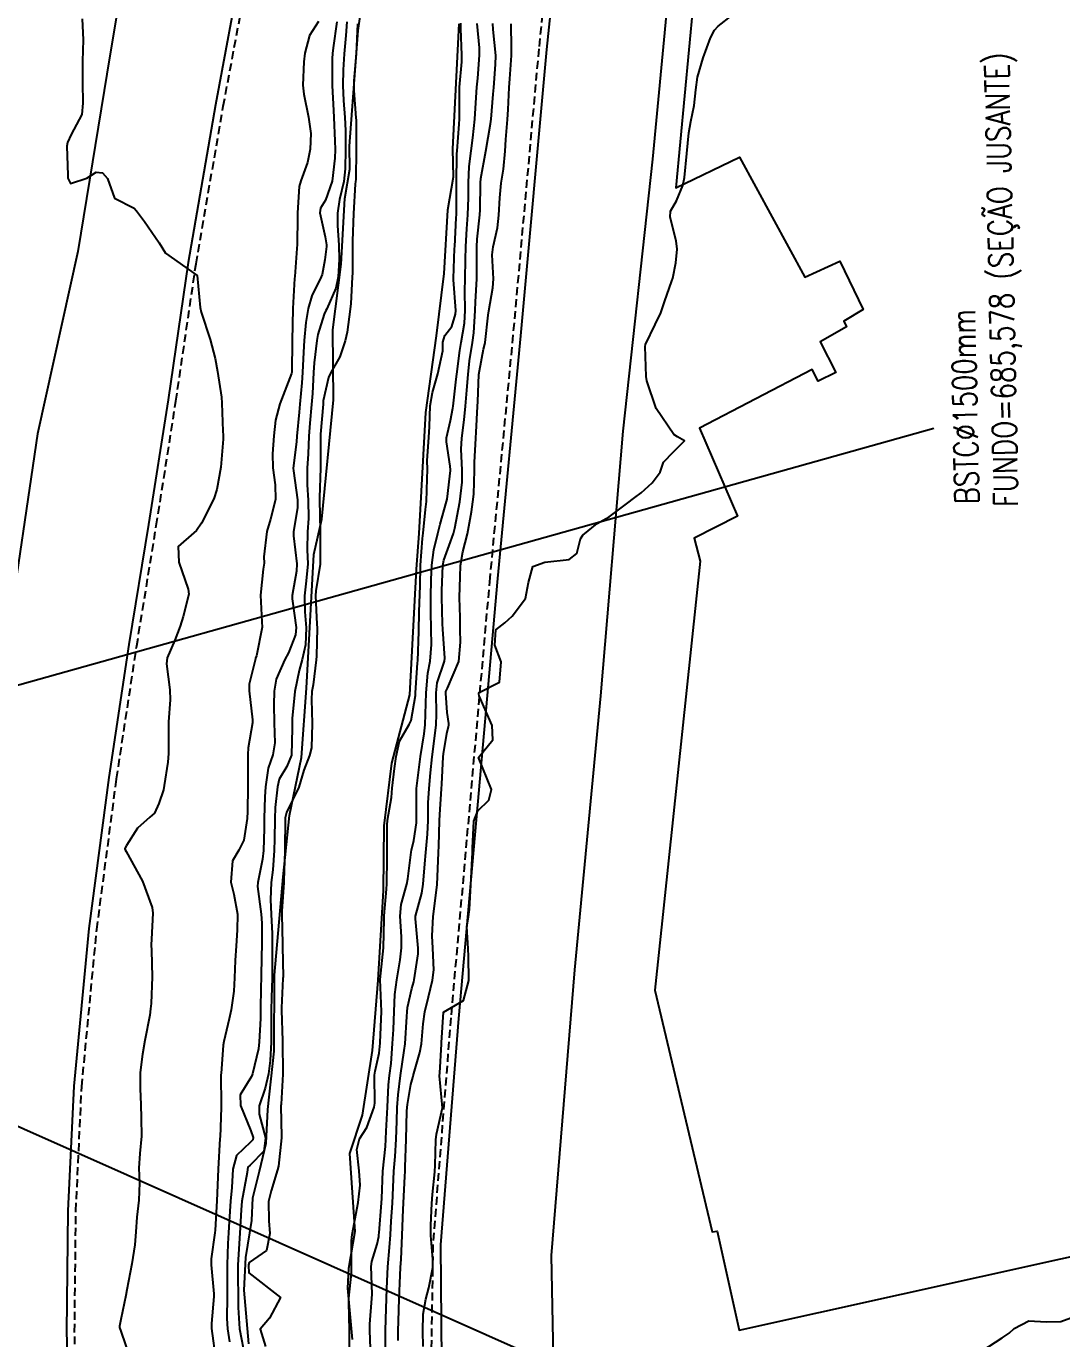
# Model space of a CAD drawing. Header units: metres. Extents: x 292545 to 299085, y 7450245 to 7463078.
# Drawn here: x 297036.6 to 297101.5, y 7452836.4 to 7452918.6 of the extents above; entities that cross this region are included whole.
import ezdxf

# ---------------------------------------------------------------- set-up
doc = ezdxf.new("R2010")
doc.units = ezdxf.units.M
doc.linetypes.add('CONTINUO', pattern=[0])
doc.linetypes.add('DASHED', pattern=[0.75, 0.5, -0.25])
for name, color, linetype in [('Canteiro', 45, 'DASHED'), ('Curvas de Nivel 1m', 11, 'Continuous'), ('Curvas de Nivel 5m', 15, 'Continuous'), ('Edificações', 30, 'Continuous'), ('Hidrografia', 140, 'Continuous'), ('TEXTO', 45, 'Continuous'), ('Vias Primárias', 230, 'Continuous')]:
    doc.layers.add(name, color=color, linetype=linetype)
doc.styles.add('ROMANS', font='romans', dxfattribs={"height": 0.2})

msp = doc.modelspace()

# ---------------------------------------------------------------- linework, layer by layer
at = {"layer": 'Canteiro'}
msp.add_lwpolyline([(297154.189, 7453135.91), (297151.657, 7453126.676), (297149.269, 7453120.501), (297145.55, 7453113.29), (297137.867, 7453099.273), (297130.281, 7453085.519), (297122.694, 7453071.83), (297113.92, 7453056.723), (297105.532, 7453040.605), (297099.306, 7453026.17), (297096.962, 7453017.746), (297090.802, 7453002.857), (297084.333, 7452987.042), (297078.98, 7452972.237), (297074.025, 7452954.824), (297071.642, 7452943.735), (297070.252, 7452932.022), (297068.701, 7452917.201), (297067.083, 7452899.252), (297065.632, 7452884.044), (297064.378, 7452869.854), (297063.19, 7452856.458), (297062.067, 7452842.252), (297061.885, 7452830.5, 0.028886)], format="xyb", dxfattribs=at)
msp.add_lwpolyline([(297039.844, 7452829.255), (297039.612, 7452836.794), (297039.695, 7452844.361), (297040.059, 7452852.154), (297041.002, 7452862.007), (297042.245, 7452871.454), (297043.505, 7452879.779), (297044.733, 7452887.313), (297045.962, 7452895.117), (297047.222, 7452903.726), (297048.93, 7452913.607), (297050.59, 7452922.484)], dxfattribs=at)
at = {"layer": 'Curvas de Nivel 1m', "flags": 128}
for points, elevation in [([(297061.449, 7452835.865), (297061.435, 7452836.831), (297061.449, 7452837.891), (297061.618, 7452838.829), (297061.82, 7452839.538), (297062.054, 7452840.825), (297062.055, 7452841.32), (297061.942, 7452842.826), (297061.934, 7452843.472), (297061.991, 7452844.826), (297062.034, 7452845.39), (297062.179, 7452846.824), (297062.207, 7452847.236), (297062.26, 7452848.824), (297062.299, 7452849.17), (297062.663, 7452850.82), (297062.489, 7452852.822), (297062.492, 7452853.016), (297062.603, 7452854.821), (297062.61, 7452854.925), (297062.733, 7452856.82), (297063.986, 7452857.56), (297064.319, 7452858.797), (297064.306, 7452860.325), (297064.27, 7452860.798), (297064.196, 7452862.198), (297064.289, 7452862.798), (297064.359, 7452863.248), (297064.438, 7452864.796), (297064.527, 7452866.472), (297064.547, 7452866.795), (297064.552, 7452867.1), (297064.637, 7452868.794), (297064.889, 7452869.444), (297065.572, 7452870.107), (297065.732, 7452870.782), (297064.923, 7452872.79), (297065.831, 7452873.89), (297065.772, 7452874.782), (297064.972, 7452876.648), (297064.954, 7452876.772), (297064.952, 7452876.79), (297064.974, 7452876.854), (297066.242, 7452877.515), (297066.341, 7452878.777), (297065.955, 7452879.834), (297066.015, 7452880.78), (297066.569, 7452881.234), (297067.032, 7452881.634), (297067.866, 7452882.758), (297068.058, 7452883.755), (297068.336, 7452884.751), (297069.076, 7452885.023), (297070.601, 7452885.201), (297071.081, 7452885.57), (297071.323, 7452886.485), (297071.467, 7452886.716), (297072.366, 7452887.442), (297073.105, 7452887.864), (297074.193, 7452888.684), (297074.713, 7452889.082), (297075.123, 7452889.375), (297075.805, 7452889.991), (297076.302, 7452890.658), (297076.513, 7452891.293), (297077.156, 7452891.947), (297077.84, 7452892.64), (297077.403, 7452892.884), (297077.167, 7452893.033), (297076.056, 7452894.661), (297075.479, 7452896.397), (297075.443, 7452896.668), (297075.365, 7452898.535), (297075.392, 7452898.668), (297075.987, 7452899.928), (297076.342, 7452900.659), (297076.576, 7452901.351), (297077.046, 7452902.652), (297077.106, 7452902.83), (297077.294, 7452903.785), (297077.369, 7452904.649), (297077.311, 7452905.168), (297076.937, 7452906.654), (297076.965, 7452907.025), (297077.343, 7452907.671), (297077.734, 7452908.644), (297077.844, 7452909.129), (297077.979, 7452910.641), (297078.099, 7452911.933), (297078.224, 7452912.638), (297078.434, 7452913.655), (297078.544, 7452914.633), (297078.65, 7452915.417), (297079.006, 7452916.627), (297079.466, 7452917.892), (297079.718, 7452918.37), (297079.952, 7452918.615), (297080.793, 7452919.294)], 686), ([(297040.094, 7452919.091), (297040.142, 7452917.772), (297040.126, 7452917.09), (297040.103, 7452916.43), (297040.117, 7452915.09), (297040.119, 7452913.798), (297040.064, 7452913.09), (297039.39, 7452911.826), (297039.165, 7452911.322), (297039.129, 7452911.103), (297039.179, 7452909.279), (297039.196, 7452909.102), (297039.35, 7452908.765), (297040.382, 7452909.085), (297040.967, 7452909.467), (297041.358, 7452909.426), (297041.676, 7452909.067), (297042.12, 7452907.848), (297043.335, 7452907.223), (297043.488, 7452907.048), (297043.998, 7452906.372), (297044.92, 7452905.034), (297045.303, 7452904.401), (297047.283, 7452903), (297047.486, 7452900.998), (297047.553, 7452900.702), (297048.105, 7452898.991), (297048.411, 7452897.798), (297048.573, 7452896.986), (297048.819, 7452895.361), (297048.842, 7452894.984), (297048.908, 7452893.242), (297048.92, 7452892.982), (297048.919, 7452892.742), (297048.773, 7452890.986), (297048.527, 7452889.584), (297048.338, 7452888.992), (297047.558, 7452887.463), (297047.257, 7452887.008), (297047.092, 7452886.871), (297046.095, 7452886.008), (297046.134, 7452885.019), (297046.724, 7452883.337), (297046.761, 7452883.013), (297046.415, 7452881.63), (297046.233, 7452881.018), (297045.896, 7452880.14), (297045.405, 7452879.026), (297045.362, 7452878.662), (297045.574, 7452877.024), (297045.597, 7452876.393), (297045.5, 7452875.025), (297045.489, 7452874.481), (297045.504, 7452873.024), (297045.452, 7452872.49), (297045.235, 7452871.027), (297045.176, 7452870.751), (297044.892, 7452869.897), (297044.615, 7452869.303), (297044.332, 7452869.036), (297043.56, 7452868.356), (297042.856, 7452867.276), (297042.776, 7452867.129), (297042.758, 7452867.051), (297042.788, 7452866.987), (297042.851, 7452866.899), (297043.86, 7452865.04), (297044.466, 7452863.384), (297044.513, 7452863.033), (297044.429, 7452861.393), (297044.419, 7452861.035), (297044.425, 7452860.681), (297044.466, 7452859.034), (297044.401, 7452857.372), (297044.376, 7452857.035), (297044.321, 7452856.629), (297044.02, 7452855.04), (297043.859, 7452854.197), (297043.719, 7452853.045), (297043.712, 7452852.01), (297043.754, 7452851.044), (297043.792, 7452850.18), (297043.798, 7452849.043), (297043.7, 7452847.971), (297043.633, 7452847.045), (297043.682, 7452846.122), (297043.637, 7452845.044), (297043.513, 7452843.977), (297043.446, 7452843.047), (297043.379, 7452842.23), (297043.203, 7452841.05), (297042.885, 7452839.413), (297042.815, 7452839.056), (297042.508, 7452837.548), (297042.42, 7452837.145), (297042.421, 7452837.061), (297042.499, 7452836.822), (297043.112, 7452835.05)], 686), ([(297056.038, 7452918.902), (297055.814, 7452917.263), (297055.778, 7452916.905), (297055.76, 7452916.594), (297055.745, 7452914.905), (297055.837, 7452913.333), (297055.867, 7452912.903), (297055.93, 7452911.443), (297055.936, 7452910.902), (297055.927, 7452910.349), (297055.758, 7452908.904), (297055.341, 7452907.712), (297055.032, 7452907.217), (297054.989, 7452906.913), (297055.311, 7452905.426), (297055.396, 7452904.909), (297055.397, 7452904.814), (297055.294, 7452903.98), (297055.132, 7452903.064), (297055.07, 7452902.912), (297054.472, 7452901.717), (297054.251, 7452900.92), (297054.114, 7452900.058), (297053.999, 7452898.922), (297053.954, 7452898.194), (297053.898, 7452896.923), (297053.861, 7452896.268), (297053.729, 7452894.925), (297053.679, 7452894.432), (297053.545, 7452892.926), (297053.51, 7452892.576), (297053.319, 7452890.928), (297053.324, 7452890.744), (297053.574, 7452888.925), (297053.578, 7452888.455), (297053.34, 7452886.928), (297053.34, 7452886.678), (297053.547, 7452884.925), (297053.526, 7452884.466), (297053.246, 7452882.928), (297053.246, 7452882.723), (297053.492, 7452880.925), (297053.462, 7452880.48), (297053.007, 7452879.346), (297052.778, 7452878.933), (297052.237, 7452877.688), (297052.118, 7452876.943), (297052.106, 7452876.084), (297052.117, 7452874.948), (297052.169, 7452873.713), (297052.034, 7452872.949), (297051.748, 7452872.118), (297051.571, 7452870.953), (297051.539, 7452870.311), (297051.499, 7452868.954), (297051.491, 7452868.337), (297051.451, 7452866.954), (297051.396, 7452866.406), (297051.089, 7452864.957), (297051.083, 7452864.704), (297051.313, 7452862.955), (297051.345, 7452862.407), (297051.338, 7452860.954), (297051.335, 7452860.397), (297051.307, 7452858.955), (297051.292, 7452858.417), (297051.266, 7452856.955), (297051.253, 7452856.43), (297051.189, 7452854.955), (297051.138, 7452854.527), (297050.766, 7452852.959), (297050.75, 7452852.902), (297050.69, 7452852.796), (297049.997, 7452851.643), (297050.003, 7452850.967), (297050.647, 7452849.383), (297050.797, 7452848.958), (297050.787, 7452848.812), (297050.639, 7452848.668), (297049.763, 7452847.831), (297049.532, 7452846.971), (297049.457, 7452845.833), (297049.375, 7452844.978), (297049.296, 7452843.695), (297049.263, 7452842.98), (297049.222, 7452842.321), (297049.176, 7452840.981), (297049.175, 7452839.626), (297049.179, 7452838.98), (297049.158, 7452837.629), (297049.202, 7452836.98), (297049.315, 7452836.154)], 684), ([(297056.683, 7452918.892), (297056.603, 7452918.032), (297056.512, 7452916.894), (297056.444, 7452915.888), (297056.423, 7452914.895), (297056.474, 7452913.955), (297056.552, 7452912.893), (297056.583, 7452912.081), (297056.595, 7452910.892), (297056.578, 7452909.679), (297056.475, 7452908.893), (297056.211, 7452907.766), (297056.078, 7452906.899), (297056.09, 7452906.133), (297056.179, 7452904.901), (297056.191, 7452904.004), (297056.121, 7452902.902), (297055.984, 7452902.194), (297055.413, 7452900.909), (297055.361, 7452900.81), (297055.258, 7452900.562), (297054.853, 7452899.3), (297054.784, 7452898.914), (297054.621, 7452897.514), (297054.58, 7452896.916), (297054.513, 7452895.603), (297054.459, 7452894.917), (297054.352, 7452893.742), (297054.297, 7452892.919), (297054.252, 7452891.819), (297054.188, 7452890.92), (297054.177, 7452889.87), (297054.246, 7452888.919), (297054.261, 7452887.758), (297054.2, 7452886.919), (297054.197, 7452885.804), (297054.226, 7452884.918), (297054.129, 7452883.848), (297054.018, 7452882.92), (297054.04, 7452881.913), (297054.13, 7452880.919), (297054.077, 7452879.85), (297053.866, 7452878.921), (297053.685, 7452878.231), (297053.419, 7452876.926), (297053.246, 7452875.226), (297053.243, 7452874.936), (297053.252, 7452874.632), (297053.205, 7452872.936), (297052.916, 7452872.225), (297052.437, 7452871.415), (297052.322, 7452870.946), (297052.19, 7452869.647), (297052.155, 7452868.947), (297052.139, 7452867.672), (297052.123, 7452866.947), (297052.039, 7452865.75), (297051.936, 7452864.949), (297051.881, 7452863.886), (297051.941, 7452862.949), (297051.988, 7452861.751), (297051.991, 7452860.948), (297051.999, 7452859.719), (297051.988, 7452858.948), (297051.943, 7452857.75), (297051.93, 7452856.948), (297051.933, 7452855.736), (297051.922, 7452854.948), (297051.862, 7452853.787), (297051.76, 7452852.949), (297051.565, 7452852.066), (297051.171, 7452850.955), (297051.184, 7452850.428), (297051.568, 7452848.951), (297051.467, 7452848.115), (297050.617, 7452847.24), (297050.478, 7452847.099), (297050.439, 7452846.962), (297050.42, 7452846.772), (297050.1, 7452844.967), (297050.049, 7452844.43), (297049.977, 7452842.969), (297049.879, 7452841.644), (297049.847, 7452840.97), (297049.849, 7452840.283), (297049.864, 7452838.97), (297049.858, 7452838.311), (297049.944, 7452836.968), (297050.307, 7452835.131)], 683), ([(297057.35, 7452918.76), (297057.252, 7452916.883), (297057.114, 7452915.199), (297057.103, 7452914.885), (297057.118, 7452914.583), (297057.244, 7452912.882), (297057.248, 7452912.729), (297057.253, 7452910.882), (297057.235, 7452909.001), (297057.219, 7452908.882), (297057.194, 7452908.725), (297057.1, 7452906.883), (297057.024, 7452905.176), (297057.02, 7452904.893), (297057.019, 7452903.159), (297057.014, 7452902.893), (297056.919, 7452901.241), (297056.887, 7452900.894), (297056.695, 7452899.442), (297056.572, 7452898.897), (297056.23, 7452897.892), (297055.679, 7452896.905), (297055.523, 7452896.594), (297055.195, 7452895.141), (297055.182, 7452894.922), (297055.027, 7452893.05), (297055.024, 7452892.911), (297055.03, 7452891.025), (297055.025, 7452890.911), (297054.951, 7452889.076), (297054.951, 7452888.912), (297055, 7452887.004), (297055.002, 7452886.911), (297054.996, 7452884.989), (297054.992, 7452884.911), (297054.74, 7452883.221), (297054.718, 7452882.913), (297054.799, 7452881.139), (297054.811, 7452880.912), (297054.778, 7452879.13), (297054.76, 7452878.912), (297054.556, 7452877.338), (297054.489, 7452876.915), (297054.462, 7452876.411), (297054.503, 7452874.917), (297054.451, 7452873.396), (297054.329, 7452872.919), (297053.979, 7452871.99), (297053.659, 7452870.929), (297052.887, 7452869.334), (297052.816, 7452869.008), (297052.812, 7452868.941), (297052.794, 7452867), (297052.792, 7452866.941), (297052.73, 7452865.045), (297052.726, 7452864.941), (297052.606, 7452863.142), (297052.603, 7452862.942), (297052.634, 7452861.092), (297052.634, 7452860.941), (297052.674, 7452859.031), (297052.672, 7452858.941), (297052.587, 7452857.09), (297052.584, 7452856.941), (297052.634, 7452855.02), (297052.634, 7452854.941), (297052.667, 7452852.967), (297052.668, 7452852.94), (297052.552, 7452851.054), (297052.546, 7452850.941), (297052.573, 7452849.011), (297052.569, 7452848.941), (297052.385, 7452847.173), (297052.336, 7452846.943), (297051.922, 7452845.625), (297051.762, 7452844.948), (297051.785, 7452843.744), (297051.857, 7452842.947), (297051.63, 7452841.876), (297050.546, 7452841.14), (297050.516, 7452840.988), (297050.514, 7452840.96), (297050.515, 7452840.933), (297050.538, 7452840.486), (297052.523, 7452838.94), (297051.825, 7452837.632), (297051.244, 7452836.953), (297051.567, 7452835.869)], 682), ([(297056.835, 7452834.886), (297056.841, 7452836.534), (297056.838, 7452836.887), (297056.791, 7452838.615), (297056.801, 7452838.887), (297056.957, 7452840.467), (297056.966, 7452840.886), (297056.966, 7452842.487), (297057.005, 7452842.886), (297057.255, 7452844.215), (297057.374, 7452844.882), (297057.507, 7452845.977), (297057.447, 7452846.882), (297057.296, 7452848.221), (297057.47, 7452848.882), (297057.931, 7452849.596), (297058.395, 7452850.873), (297058.427, 7452851.112), (297058.417, 7452852.873), (297058.439, 7452853.129), (297058.707, 7452854.25), (297058.76, 7452854.869), (297058.765, 7452854.921), (297058.836, 7452856.868), (297058.772, 7452858.86), (297058.969, 7452860.858), (297059.014, 7452862.644), (297059.016, 7452862.858), (297059.15, 7452864.535), (297059.174, 7452864.857), (297059.201, 7452866.505), (297059.202, 7452866.857), (297059.194, 7452868.541), (297059.228, 7452868.857), (297059.468, 7452870.283), (297059.519, 7452870.854), (297059.667, 7452872.101), (297059.77, 7452872.852), (297059.98, 7452873.807), (297060.578, 7452874.844), (297060.705, 7452875.093), (297060.971, 7452876.675), (297060.981, 7452876.832), (297061.106, 7452878.725), (297061.113, 7452878.839), (297061.186, 7452880.672), (297061.189, 7452880.838), (297061.237, 7452882.642), (297061.241, 7452882.838), (297061.286, 7452884.621), (297061.295, 7452884.838), (297061.415, 7452886.511), (297061.448, 7452886.836), (297061.613, 7452888.329), (297061.659, 7452888.835), (297061.718, 7452890.25), (297061.72, 7452890.831), (297061.715, 7452891.398), (297061.804, 7452892.83), (297061.86, 7452893.52), (297061.903, 7452894.829), (297062.035, 7452895.662), (297062.37, 7452896.823), (297062.683, 7452898.274), (297062.698, 7452898.818), (297062.815, 7452899.24), (297063.248, 7452899.795), (297063.494, 7452900.574), (297063.507, 7452900.808), (297063.363, 7452902.728), (297063.36, 7452902.809), (297063.425, 7452904.686), (297063.433, 7452904.809), (297063.533, 7452906.605), (297063.539, 7452906.808), (297063.549, 7452908.61), (297063.546, 7452908.808), (297063.572, 7452910.616), (297063.579, 7452910.808), (297063.723, 7452912.483), (297063.737, 7452912.807), (297063.729, 7452914.498), (297063.737, 7452914.807), (297063.871, 7452916.382), (297063.882, 7452916.806), (297063.81, 7452918.466), (297063.816, 7452918.807)], 682), ([(297058.172, 7452835.177), (297058.11, 7452836.874), (297058.116, 7452837.256), (297058.248, 7452838.873), (297058.257, 7452839.141), (297058.207, 7452840.873), (297058.237, 7452841.184), (297058.564, 7452842.275), (297058.673, 7452842.767), (297058.682, 7452842.868), (297058.69, 7452842.984), (297058.854, 7452844.866), (297058.869, 7452845.139), (297058.936, 7452846.865), (297059.095, 7452848.404), (297059.126, 7452848.863), (297059.148, 7452849.362), (297059.214, 7452850.862), (297059.285, 7452852.259), (297059.347, 7452852.86), (297059.443, 7452853.601), (297059.543, 7452854.858), (297059.6, 7452855.735), (297059.643, 7452856.856), (297059.682, 7452857.923), (297059.804, 7452858.854), (297060.021, 7452860.097), (297060.104, 7452860.847), (297060.096, 7452861.541), (297060.017, 7452862.848), (297060.087, 7452863.574), (297060.435, 7452864.844), (297060.505, 7452865.175), (297060.707, 7452866.841), (297060.731, 7452866.965), (297060.864, 7452867.585), (297061.039, 7452868.68), (297061.046, 7452868.838), (297061.039, 7452870.701), (297061.046, 7452870.839), (297061.241, 7452872.516), (297061.286, 7452872.836), (297061.513, 7452874.266), (297061.582, 7452874.834), (297061.63, 7452876.169), (297061.636, 7452876.833), (297061.753, 7452878.065), (297061.895, 7452878.831), (297061.98, 7452879.859), (297061.959, 7452880.831), (297061.948, 7452881.917), (297061.939, 7452882.831), (297061.959, 7452883.931), (297061.997, 7452884.831), (297062.122, 7452885.791), (297062.374, 7452886.827), (297062.525, 7452887.399), (297062.927, 7452888.822), (297062.959, 7452888.977), (297063.137, 7452890.42), (297063.171, 7452890.781), (297063.172, 7452890.81), (297063.145, 7452891.052), (297062.918, 7452892.571), (297062.929, 7452892.814), (297063.174, 7452893.91), (297063.321, 7452894.67), (297063.342, 7452894.808), (297063.528, 7452896.487), (297063.56, 7452896.807), (297063.746, 7452898.286), (297063.838, 7452898.804), (297064.054, 7452899.999), (297064.098, 7452900.802), (297064.068, 7452902.01), (297064.08, 7452902.802), (297064.12, 7452903.977), (297064.13, 7452904.802), (297064.194, 7452905.927), (297064.255, 7452906.801), (297064.291, 7452907.853), (297064.296, 7452908.801), (297064.348, 7452909.821), (297064.458, 7452910.799), (297064.564, 7452911.626), (297064.685, 7452912.797), (297064.731, 7452913.476), (297064.823, 7452914.796), (297064.874, 7452915.353), (297064.992, 7452916.795), (297064.978, 7452917.274), (297064.84, 7452918.796)], 683), ([(297059.09, 7452835.472), (297059.091, 7452836.861), (297059.132, 7452838.242), (297059.159, 7452838.86), (297059.174, 7452839.505), (297059.236, 7452840.86), (297059.356, 7452842.063), (297059.413, 7452842.857), (297059.455, 7452843.73), (297059.534, 7452844.856), (297059.58, 7452845.832), (297059.629, 7452846.855), (297059.704, 7452847.777), (297059.763, 7452848.853), (297059.798, 7452849.996), (297059.831, 7452850.852), (297059.887, 7452851.64), (297060.043, 7452852.85), (297060.272, 7452854.41), (297060.319, 7452854.846), (297060.441, 7452856.555), (297060.452, 7452856.844), (297060.474, 7452857.106), (297060.755, 7452858.311), (297060.872, 7452858.728), (297060.898, 7452858.839), (297061.145, 7452860.471), (297061.145, 7452860.836), (297060.968, 7452862.672), (297060.981, 7452862.838), (297061.377, 7452864.282), (297061.463, 7452864.834), (297061.561, 7452866.118), (297061.618, 7452866.832), (297061.727, 7452867.975), (297061.764, 7452868.831), (297061.778, 7452869.947), (297061.833, 7452870.831), (297061.92, 7452871.823), (297062.014, 7452872.829), (297062.118, 7452873.645), (297062.276, 7452874.827), (297062.297, 7452875.489), (297062.263, 7452876.827), (297062.339, 7452877.467), (297062.786, 7452878.822), (297062.811, 7452879.007), (297062.696, 7452880.823), (297062.679, 7452881.17), (297062.617, 7452882.824), (297062.621, 7452883.253), (297062.698, 7452884.824), (297062.754, 7452885.146), (297063.085, 7452886.073), (297063.358, 7452886.816), (297063.444, 7452887.162), (297063.751, 7452888.81), (297063.893, 7452890.041), (297063.902, 7452890.802), (297063.848, 7452892.111), (297063.878, 7452892.803), (297064.03, 7452893.945), (297064.115, 7452894.801), (297064.192, 7452895.806), (297064.271, 7452896.799), (297064.365, 7452897.655), (297064.559, 7452898.797), (297064.642, 7452899.396), (297064.715, 7452900.795), (297064.729, 7452901.335), (297064.815, 7452902.795), (297064.827, 7452903.255), (297064.812, 7452904.795), (297064.835, 7452905.27), (297065.006, 7452906.793), (297065.025, 7452907.104), (297065.05, 7452908.793), (297065.075, 7452909.075), (297065.383, 7452910.79), (297065.683, 7452912.505), (297065.715, 7452912.787), (297065.84, 7452914.364), (297065.876, 7452914.785), (297066, 7452916.229), (297066.006, 7452916.784), (297065.839, 7452918.416), (297065.821, 7452918.787)], 684), ([(297096.485, 7452835.597), (297097.743, 7452836.401), (297098.19, 7452836.703), (297098.502, 7452836.989), (297099.414, 7452837.477), (297100.509, 7452837.418), (297101.43, 7452837.436), (297102.515, 7452837.821)], 687)]:
    msp.add_lwpolyline(points, dxfattribs=dict(at, elevation=elevation))
at = {"layer": 'Curvas de Nivel 5m', "elevation": 685, "flags": 128}
for points in [[(297054.892, 7452918.916), (297054.343, 7452918.042), (297054.039, 7452916.924), (297053.98, 7452916.389), (297053.922, 7452914.925), (297053.984, 7452914.358), (297054.271, 7452912.921), (297054.419, 7452911.893), (297054.377, 7452910.92), (297054.206, 7452910.086), (297053.797, 7452908.926), (297053.696, 7452908.58), (297053.576, 7452906.928), (297053.583, 7452906.674), (297053.556, 7452904.927), (297053.541, 7452904.687), (297053.407, 7452902.929), (297053.397, 7452902.814), (297053.284, 7452900.93), (297053.28, 7452900.912), (297053.255, 7452898.93), (297053.253, 7452898.91), (297053.225, 7452896.93), (297053.212, 7452896.843), (297052.481, 7452894.941), (297052.195, 7452893.927), (297052.095, 7452892.946), (297052.018, 7452891.813), (297052.034, 7452890.947), (297052.188, 7452889.883), (297052.206, 7452888.944), (297051.88, 7452887.727), (297051.657, 7452886.952), (297051.474, 7452885.351), (297051.484, 7452884.954), (297051.436, 7452884.586), (297051.268, 7452882.957), (297051.351, 7452881.28), (297051.366, 7452880.955), (297051.005, 7452879.161), (297050.958, 7452879.006), (297050.949, 7452878.961), (297050.557, 7452877.386), (297050.542, 7452876.964), (297050.766, 7452875.151), (297050.77, 7452874.962), (297050.499, 7452873.394), (297050.47, 7452872.965), (297050.474, 7452871.398), (297050.466, 7452870.964), (297050.452, 7452869.399), (297050.426, 7452868.965), (297050.224, 7452867.605), (297049.915, 7452866.969), (297049.517, 7452866.303), (297049.4, 7452864.974), (297049.587, 7452864.207), (297049.822, 7452862.97), (297049.793, 7452861.97), (297049.735, 7452860.97), (297049.679, 7452860.066), (297049.629, 7452858.971), (297049.582, 7452858.14), (297049.423, 7452856.973), (297049.299, 7452856.403), (297048.959, 7452854.978), (297048.926, 7452854.763), (297048.79, 7452852.979), (297048.785, 7452852.886), (297048.794, 7452850.979), (297048.799, 7452850.841), (297048.725, 7452848.979), (297048.721, 7452848.9), (297048.613, 7452846.98), (297048.521, 7452844.991), (297048.411, 7452843.155), (297048.398, 7452842.992), (297048.174, 7452841.368), (297048.169, 7452840.994), (297048.343, 7452839.174), (297048.345, 7452838.992), (297048.195, 7452837.304), (297048.2, 7452836.993), (297048.473, 7452834.99)], [(297059.889, 7452836.251), (297059.892, 7452836.849), (297059.904, 7452837.447), (297059.943, 7452838.849), (297060.013, 7452840.323), (297060.046, 7452840.847), (297060.079, 7452841.318), (297060.142, 7452842.846), (297060.204, 7452844.46), (297060.223, 7452844.846), (297060.306, 7452846.541), (297060.322, 7452846.844), (297060.339, 7452847.122), (297060.399, 7452848.844), (297060.442, 7452850.624), (297060.447, 7452850.843), (297060.467, 7452851.042), (297060.685, 7452852.293), (297060.801, 7452852.729), (297060.836, 7452852.839), (297061.255, 7452854.285), (297061.346, 7452854.834), (297061.463, 7452856.095), (297061.57, 7452856.832), (297061.793, 7452857.783), (297062.052, 7452858.827), (297062.116, 7452859.48), (297062.054, 7452860.827), (297062.012, 7452861.606), (297062.083, 7452862.827), (297062.172, 7452863.467), (297062.326, 7452864.825), (297062.354, 7452865.308), (297062.424, 7452866.824), (297062.443, 7452867.24), (297062.49, 7452868.824), (297062.501, 7452869.21), (297062.603, 7452870.823), (297062.619, 7452871.11), (297062.712, 7452872.822), (297062.733, 7452873.014), (297062.945, 7452874.291), (297063.052, 7452874.718), (297063.069, 7452874.818), (297063.059, 7452874.924), (297062.961, 7452875.606), (297062.872, 7452876.821), (297062.881, 7452876.914), (297062.976, 7452877.137), (297063.7, 7452878.809), (297063.805, 7452880.014), (297063.773, 7452880.809), (297063.77, 7452881.549), (297063.736, 7452882.81), (297063.769, 7452884.103), (297063.794, 7452884.809), (297063.941, 7452885.666), (297064.234, 7452886.803), (297064.479, 7452888.172), (297064.572, 7452888.798), (297064.625, 7452889.291), (297064.671, 7452890.795), (297064.676, 7452891.266), (297064.752, 7452892.794), (297064.78, 7452893.181), (297064.867, 7452894.793), (297064.88, 7452895.101), (297064.955, 7452896.793), (297064.98, 7452897.028), (297065.229, 7452898.376), (297065.322, 7452898.699), (297065.344, 7452898.789), (297065.539, 7452900.507), (297065.579, 7452900.787), (297065.831, 7452902.231), (297065.858, 7452902.784), (297065.791, 7452904.292), (297065.837, 7452904.785), (297066.117, 7452905.986), (297066.208, 7452906.781), (297066.253, 7452907.871), (297066.355, 7452908.78), (297066.487, 7452909.657), (297066.589, 7452910.778), (297066.648, 7452911.519), (297066.749, 7452912.777), (297066.786, 7452913.4), (297066.855, 7452914.776), (297066.895, 7452915.311), (297066.996, 7452916.775), (297066.994, 7452917.238), (297066.98, 7452918.775)]]:
    msp.add_lwpolyline(points, dxfattribs=at)
at = {"layer": 'Edificações'}
msp.add_lwpolyline([(297078.385, 7452920.02), (297077.296, 7452908.488), (297081.278, 7452910.413), (297085.372, 7452902.884), (297087.578, 7452903.884), (297089.042, 7452900.863), (297087.819, 7452900.131), (297087.98, 7452899.778), (297086.339, 7452898.83), (297087.321, 7452896.918), (297086.21, 7452896.371), (297085.84, 7452897.094), (297078.784, 7452893.416), (297081.164, 7452887.913), (297078.432, 7452886.527), (297078.81, 7452885.096), (297075.976, 7452858.196), (297079.576, 7452843.057), (297079.888, 7452843.103), (297081.27, 7452836.882), (297116.584, 7452844.716)], dxfattribs=at)
at = {"layer": 'Hidrografia'}
for points in [[(297050.53, 7452836.043), (297050.239, 7452839.396), (297050.336, 7452841.443), (297050.723, 7452843.764), (297050.788, 7452845.183), (297051.207, 7452846.86), (297051.627, 7452848.616), (297051.724, 7452850.712), (297052.111, 7452854.369), (297052.143, 7452859.141), (297052.692, 7452865.312), (297053.08, 7452869.15), (297053.823, 7452872.777), (297054.146, 7452877.13), (297054.599, 7452885.504), (297055.115, 7452887.729), (297055.828, 7452895.199), (297055.795, 7452899.585), (297056.312, 7452903.703), (297056.538, 7452907.83), (297056.862, 7452909.649), (297056.83, 7452911.1), (297057.378, 7452918.355), (297058.09, 7452923.314)], [(297063.694, 7452918.76), (297063.303, 7452910.928), (297063.343, 7452909.15), (297062.975, 7452907.084), (297062.759, 7452903.122), (297062.266, 7452899.204), (297061.597, 7452894.404), (297061.191, 7452886.818), (297061.027, 7452884.591), (297060.601, 7452876.716), (297059.473, 7452872.431), (297058.996, 7452868.497), (297058.948, 7452864.445), (297058.61, 7452858.832), (297058.256, 7452854.419), (297057.636, 7452850.362), (297056.85, 7452847.958), (297057.167, 7452843.083), (297056.779, 7452840.756), (297056.721, 7452839.524), (297056.999, 7452836.307)]]:
    msp.add_lwpolyline(points, dxfattribs=at)
at = {"layer": 'TEXTO', "linetype": 'CONTINUO'}
for points in [[(297001.671, 7452867.695, 0), (297093.471, 7452893.426, 0)], [(296997.556, 7452866.802, 0), (297101.006, 7452820.761, 0)]]:
    msp.add_polyline3d(points, dxfattribs=at)
at = {"layer": 'Vias Primárias'}
for points in [[(297062.667, 7452830.097), (297062.568, 7452842.234), (297063.688, 7452856.416), (297064.876, 7452869.81), (297066.13, 7452883.998), (297067.581, 7452899.206), (297069.199, 7452917.153), (297070.749, 7452931.966), (297072.135, 7452943.652), (297074.51, 7452954.703), (297079.456, 7452972.083), (297084.799, 7452986.862), (297090.581, 7453002.85), (297096.198, 7453017.641), (297099.777, 7453025.998), (297106.144, 7453040.012), (297114.521, 7453056.112), (297123.132, 7453071.588), (297130.718, 7453085.277), (297138.306, 7453099.032), (297145.992, 7453113.055), (297149.726, 7453120.296), (297152.133, 7453126.519), (297154.675, 7453135.794)], [(297075.507, 7453033.72), (297071.388, 7453024.178), (297067.557, 7453014.478), (297061.8, 7453001.343), (297056.986, 7452989.525), (297055.957, 7452986.553), (297055.379, 7452978.965), (297053.006, 7452969.149), (297050.526, 7452960.341), (297047.901, 7452948.618), (297046.103, 7452938.908), (297043.514, 7452926.871), (297041.826, 7452916.761), (297039.813, 7452904.502), (297037.295, 7452893.066), (297035.388, 7452880.166), (297032.252, 7452856.839), (297031.491, 7452843.078), (297031.671, 7452829.888)], [(297050.098, 7452922.575), (297048.438, 7452913.695), (297046.729, 7452903.805), (297045.467, 7452895.192), (297044.24, 7452887.392), (297043.011, 7452879.856), (297041.749, 7452871.524), (297040.505, 7452862.063), (297039.56, 7452852.19), (297039.195, 7452844.375), (297039.112, 7452836.789), (297039.345, 7452829.22)]]:
    msp.add_lwpolyline(points, dxfattribs=at)
at = {"layer": 'Vias Primárias', "elevation": 689.216}
msp.add_lwpolyline([(297069.71, 7452830.929), (297069.51, 7452841.562), (297070.952, 7452859.469), (297072.596, 7452876.65), (297073.999, 7452893.235), (297075.841, 7452910.293), (297077.681, 7452929.682), (297080.124, 7452947.584), (297082.367, 7452957.573), (297088.533, 7452976.108), (297092.698, 7452987.688, -0.402888), (297094.567, 7452988.613), (297102.435, 7452987.998)], format="xyb", dxfattribs=at)

# ---------------------------------------------------------------- texts
at = {"layer": 'TEXTO', "style": 'ROMANS', "width": 0.8}
for s, p in [('FUNDO=685,578 (SEÇÃO JUSANTE)', (297098.736, 7452888.505)), ('BSTCØ1500mm', (297096.296, 7452888.667))]:
    msp.add_text(s, height=1.5, rotation=91.1923, dxfattribs=at).set_placement(p)

doc.saveas('drawing.dxf')
